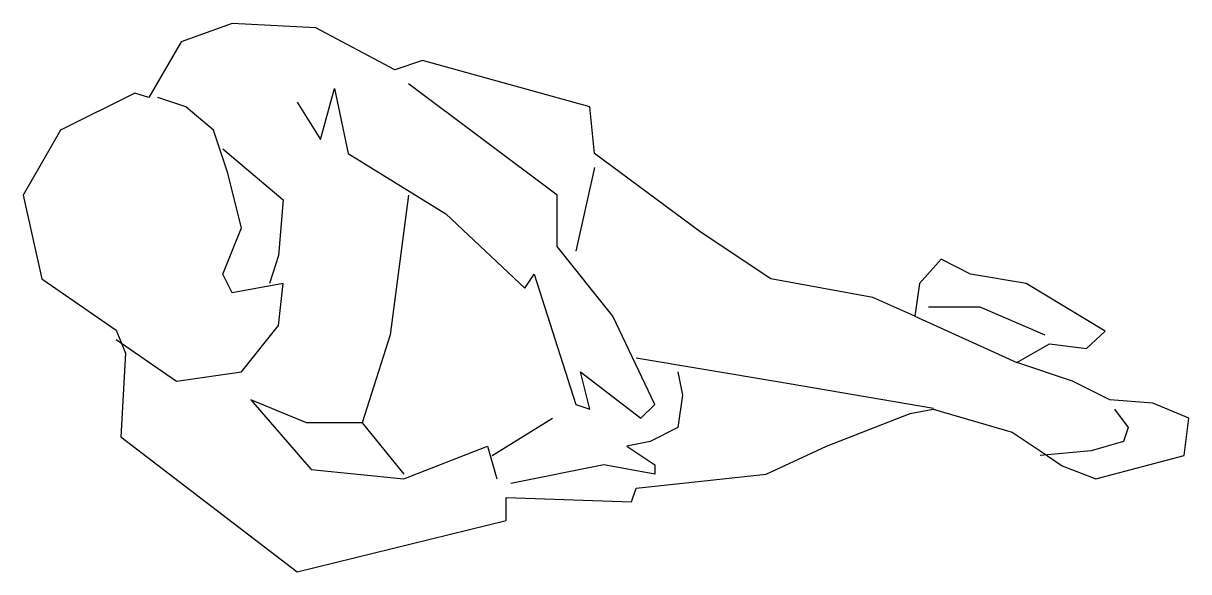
# Model space of a CAD drawing. Extents: x -2192 to -437, y 536 to 1361.
import ezdxf

# ---------------------------------------------------------------- set-up
doc = ezdxf.new("R2010")
doc.units = 0
doc.header["$MEASUREMENT"] = 0
doc.layers.add('2D', color=7, linetype='CONTINUOUS')
doc.layers.add('INSERT', color=7, linetype='CONTINUOUS')

# ---------------------------------------------------------------- blocks, each defined once
blk = doc.blocks.new('C-2MAN19')
at = {"layer": '2D', "color": 0, "linetype": 'BYBLOCK'}
for p, q in [((-331.8, 405.8), (-408.7, 377.8)), ((-205.9, 398.8), (-331.8, 405.8)), ((-87.1, 335.8), (-205.9, 398.8)), ((-408.7, 377.8), (-457.6, 293.9)), ((-45.1, 349.8), (-87.1, 335.8)), ((206.6, 279.9), (-45.1, 349.8)), ((-478.6, 300.9), (-590.5, 244.9)), ((-457.6, 293.9), (-478.6, 300.9)), ((-198.9, 230.9), (-178, 307.9)), ((-178, 307.9), (-157, 209.9)), ((157.7, 146.9), (-66.1, 314.9)), ((-401.7, 279.9), (-443.7, 293.9)), ((-233.9, 286.9), (-198.9, 230.9)), ((-359.8, 244.9), (-401.7, 279.9)), ((213.6, 209.9), (206.6, 279.9)), ((-590.5, 244.9), (-646.4, 146.9)), ((-338.8, 181.9), (-359.8, 244.9)), ((-345.8, 216.9), (-254.9, 139.9)), ((-157, 209.9), (-10.1, 118.9)), ((374.4, 90.9), (213.6, 209.9)), ((-317.8, 97.9), (-338.8, 181.9)), ((213.6, 188.9), (185.6, 63)), ((-646.4, 146.9), (-618.5, 21)), ((-66.1, 146.9), (-94, -63)), ((157.7, 70), (157.7, 146.9)), ((-254.9, 139.9), (-261.9, 56)), ((-10.1, 118.9), (108.7, 7)), ((-345.8, 28), (-317.8, 97.9)), ((479.3, 21), (374.4, 90.9)), ((-261.9, 56), (-275.8, 14)), ((241.6, -35), (157.7, 70)), ((736.1, 50.6), (703.1, 14)), ((780, 28), (736.1, 50.6)), ((-618.5, 21), (-506.6, -56)), ((-331.8, 0), (-345.8, 28)), ((108.7, 7), (122.7, 28)), ((122.7, 28), (185.6, -167.9)), ((633.1, -7), (479.3, 21)), ((863.9, 14), (780, 28)), ((-254.9, 14), (-331.8, 0)), ((-261.9, -49), (-254.9, 14)), ((703.1, 14), (696.1, -35)), ((982.8, -57.6), (863.9, 14)), ((696.1, -35), (633.1, -7)), ((304.5, -167.9), (241.6, -35)), ((696.1, -35), (849.9, -105)), ((717, -21), (794, -21)), ((794, -21), (891.9, -63)), ((-317.8, -119), (-261.9, -49)), ((-506.6, -56), (-492.6, -91)), ((-506.6, -70), (-415.7, -133)), ((-94, -63), (-136, -195.9)), ((954.8, -84), (982.8, -57.6)), ((849.9, -105), (898.8, -77)), ((898.8, -77), (954.8, -84)), ((-492.6, -91), (-499.6, -216.9)), ((276.5, -98), (486.3, -133)), ((933.8, -133), (849.9, -105)), ((-415.7, -133), (-317.8, -119)), ((192.6, -119), (283.5, -188.9)), ((206.6, -174.9), (192.6, -119)), ((339.5, -119), (346.5, -154)), ((486.3, -133), (724.1, -173.4)), ((989.7, -160.9), (933.8, -133)), ((346.5, -154), (339.5, -202.9)), ((-303.8, -160.9), (-212.9, -265.9)), ((-219.9, -195.9), (-303.8, -160.9)), ((185.6, -167.9), (206.6, -174.9)), ((283.5, -188.9), (304.5, -167.9)), ((689.1, -181.9), (724, -174.9)), ((724, -174.9), (842.9, -209.9)), ((1054.6, -166.3), (989.7, -160.9)), ((996.7, -174.9), (1017.7, -202.9)), ((1108.6, -188.9), (1054.6, -166.3)), ((59.8, -244.9), (150.7, -188.9)), ((563.2, -230.9), (689.1, -181.9)), ((1101.6, -244.9), (1108.6, -188.9)), ((-136, -195.9), (-219.9, -195.9)), ((-136, -195.9), (-73.1, -272.9)), ((339.5, -202.9), (297.5, -223.9)), ((842.9, -209.9), (884.9, -237.9)), ((1017.7, -202.9), (1010.7, -223.9)), ((-499.6, -216.9), (-233.9, -419.8)), ((297.5, -223.9), (262.6, -230.9)), ((1010.7, -223.9), (961.8, -237.9)), ((-73.1, -279.9), (52.8, -230.9)), ((52.8, -230.9), (66.8, -279.9)), ((262.6, -230.9), (304.5, -258.9)), ((472.3, -272.9), (563.2, -230.9)), ((884.9, -237.9), (918.2, -260.6)), ((961.8, -237.9), (884.9, -244.9)), ((968.8, -279.9), (1101.6, -244.9)), ((227.6, -258.9), (87.8, -286.9)), ((304.5, -272.9), (227.6, -258.9)), ((304.5, -258.9), (304.5, -272.9)), ((918.2, -260.6), (968.8, -279.9)), ((-212.9, -265.9), (-73.1, -279.9)), ((276.5, -293.9), (472.3, -272.9)), ((269.5, -314.9), (276.5, -293.9)), ((80.8, -307.9), (269.5, -314.9)), ((80.8, -342.9), (80.8, -307.9)), ((-233.9, -419.8), (80.8, -342.9))]:
    blk.add_line(p, q, dxfattribs=at)

msp = doc.modelspace()

# ---------------------------------------------------------------- block references
at = {"layer": 'INSERT'}
msp.add_blockref('C-2MAN19', (-1545.4, 955.6), dxfattribs=at)

doc.saveas('drawing.dxf')
